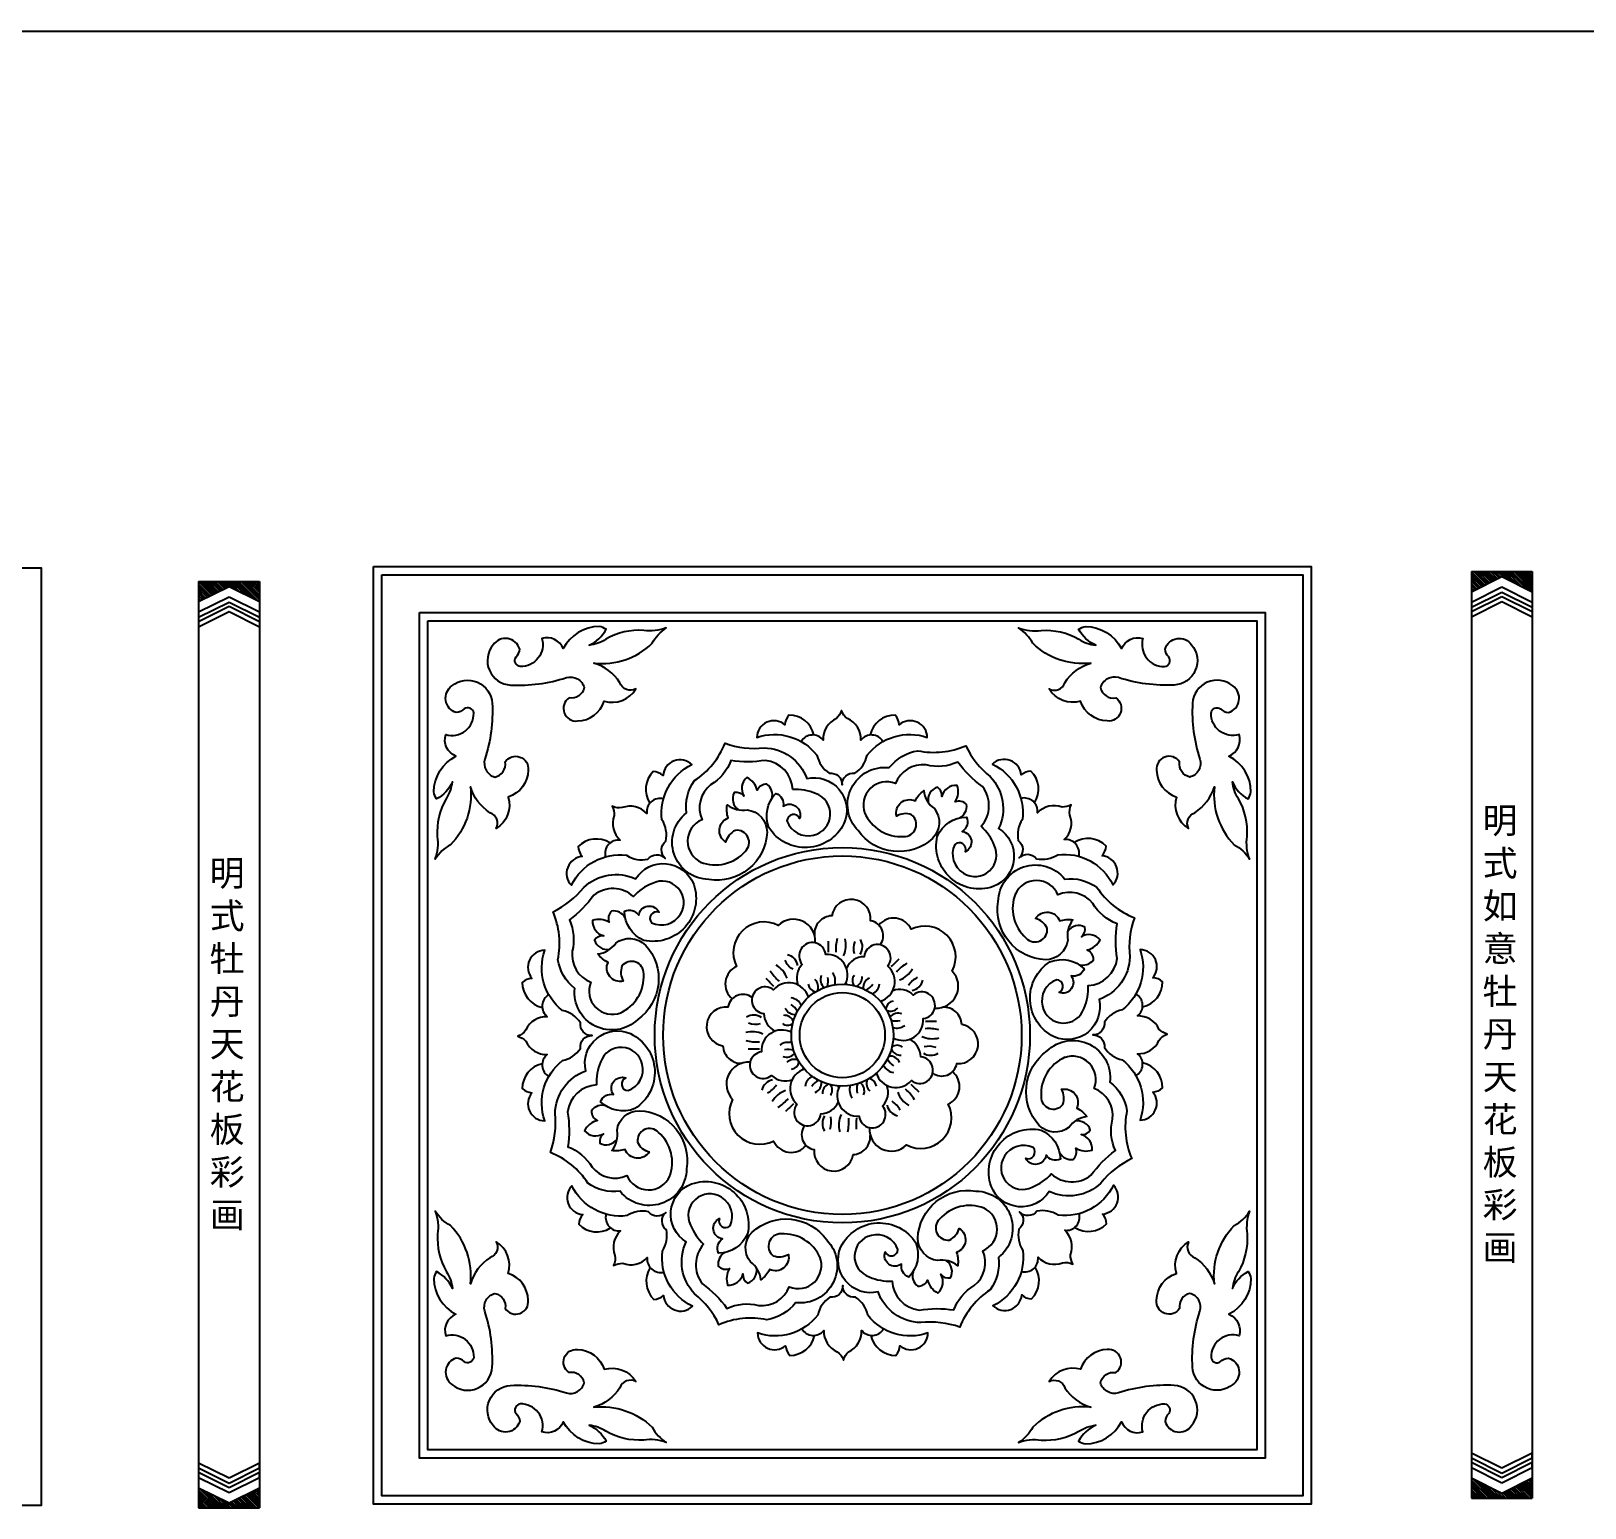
# Model space of a CAD drawing. Extents: x -66030 to 95157, y -13132 to 45879.
# Drawn here: x -29719 to -27863, y 6246 to 8010 of the extents above; entities that cross this region are included whole.
import ezdxf

# ---------------------------------------------------------------- set-up
doc = ezdxf.new("R2010")
doc.units = 0
doc.header["$LTSCALE"] = 100
doc.header["$MEASUREMENT"] = 0
for name, color, linetype in [('3', 11, 'CONTINUOUS'), ('4', 121, 'CONTINUOUS'), ('BH', 21, 'CONTINUOUS'), ('TEXT', 105, 'CONTINUOUS')]:
    doc.layers.add(name, color=color, linetype=linetype)
doc.styles.add('HZ', font='simhei.ttf')

# ---------------------------------------------------------------- blocks, each defined once
blk = doc.blocks.new('A$C7474708E')
at = {"layer": '3'}
for p, q in [((0, 1106.4), (0, 0)), ((0, 1106.4), (0, 1082.4)), ((0, 1106.4), (72.5, 1106.4)), ((0, 1082.4), (36.3, 1100.6)), ((36.3, 1100.6), (72.5, 1082.4)), ((72.5, 1106.4), (72.5, 0)), ((72.5, 1106.4), (72.5, 1082.4)), ((0, 1070), (36.3, 1088.1)), ((0, 1063.8), (36.3, 1081.9)), ((0, 1058.6), (36.3, 1076.8)), ((36.3, 1088.1), (72.5, 1070)), ((36.3, 1081.9), (72.5, 1063.8)), ((36.3, 1076.8), (72.5, 1058.6)), ((0, 1052.4), (36.3, 1070.6)), ((0, 1070), (0, 1063.8)), ((0, 1058.6), (0, 1052.4)), ((36.3, 1070.6), (72.5, 1052.4)), ((72.5, 1070), (72.5, 1063.8)), ((72.5, 1058.6), (72.5, 1052.4)), ((0, 54), (36.3, 35.9)), ((0, 47.8), (36.3, 29.6)), ((0, 42.7), (36.3, 24.5)), ((36.3, 35.9), (72.5, 54)), ((36.3, 29.6), (72.5, 47.8)), ((36.3, 24.5), (72.5, 42.7)), ((72.5, 47.8), (72.5, 54)), ((72.5, 36.4), (72.5, 42.7)), ((0, 36.4), (36.3, 18.3)), ((0, 24), (36.3, 5.9)), ((36.3, 18.3), (72.5, 36.4)), ((36.3, 5.9), (72.5, 24)), ((72.5, 0), (72.5, 24)), ((0, 0), (72.5, 0))]:
    blk.add_line(p, q, dxfattribs=at)
at = {"layer": 'BH'}
for p, q in [((15.8, 1090.3), (0, 1106.2)), ((13.9, 1089.4), (0, 1103.3)), ((12.1, 1088.5), (0, 1100.5)), ((10.2, 1087.5), (0, 1097.7)), ((17.7, 1091.3), (2.6, 1106.4)), ((19.6, 1092.2), (5.4, 1106.4)), ((21.5, 1093.2), (8.2, 1106.4)), ((23.4, 1094.1), (11.1, 1106.4)), ((25.3, 1095.1), (13.9, 1106.4)), ((27.1, 1096), (16.7, 1106.4)), ((29, 1096.9), (19.5, 1106.4)), ((30.9, 1097.9), (22.4, 1106.4)), ((32.8, 1098.8), (25.2, 1106.4)), ((34.7, 1099.8), (28, 1106.4)), ((37.2, 1100.1), (30.9, 1106.4)), ((42.9, 1097.2), (33.7, 1106.4)), ((48.5, 1094.4), (36.5, 1106.4)), ((54.2, 1091.6), (39.3, 1106.4)), ((59.8, 1088.8), (42.2, 1106.4)), ((65.5, 1085.9), (45, 1106.4)), ((71.2, 1083.1), (47.8, 1106.4)), ((72.5, 1084.6), (50.7, 1106.4)), ((72.5, 1087.4), (53.5, 1106.4)), ((72.5, 1090.2), (56.3, 1106.4)), ((72.5, 1093.1), (59.1, 1106.4)), ((72.5, 1095.9), (62, 1106.4)), ((72.5, 1098.7), (64.8, 1106.4)), ((72.5, 1101.5), (67.6, 1106.4)), ((72.5, 1104.4), (70.5, 1106.4)), ((8.3, 1086.6), (0, 1094.9)), ((6.4, 1085.6), (0, 1092)), ((4.5, 1084.7), (0, 1089.2)), ((2.6, 1083.7), (0, 1086.4)), ((0.7, 1082.8), (0, 1083.5)), ((21.3, 0), (0, 21.3)), ((24.1, 0), (0.2, 23.9)), ((26.9, 0), (5.8, 21.1)), ((72.5, 8.2), (61.9, 18.7)), ((72.5, 11), (63.8, 19.7)), ((72.5, 13.8), (65.7, 20.6)), ((72.5, 16.6), (67.6, 21.6)), ((72.5, 19.5), (69.5, 22.5)), ((72.5, 22.3), (71.4, 23.4)), ((18.4, 0), (0, 18.4)), ((15.6, 0), (0, 15.6)), ((12.8, 0), (0, 12.8)), ((9.9, 0), (0, 9.9)), ((7.1, 0), (0, 7.1)), ((4.3, 0), (0, 4.3)), ((1.5, 0), (0, 1.5)), ((29.7, 0), (11.5, 18.3)), ((32.6, 0), (17.2, 15.4)), ((35.4, 0), (22.8, 12.6)), ((38.2, 0), (28.5, 9.8)), ((41.1, 0), (34.1, 6.9)), ((43.9, 0), (37.4, 6.5)), ((46.7, 0), (39.3, 7.4)), ((49.5, 0), (41.2, 8.3)), ((52.4, 0), (43.1, 9.3)), ((55.2, 0), (45, 10.2)), ((58, 0), (46.9, 11.2)), ((60.9, 0), (48.7, 12.1)), ((63.7, 0), (50.6, 13.1)), ((66.5, 0), (52.5, 14)), ((69.3, 0), (54.4, 14.9)), ((72.2, 0), (56.3, 15.9)), ((72.5, 2.5), (58.2, 16.8)), ((72.5, 5.3), (60.1, 17.8))]:
    blk.add_line(p, q, dxfattribs=at)

msp = doc.modelspace()

# ---------------------------------------------------------------- linework, layer by layer
at = {"layer": '3', "color": 2}
msp.add_line((-66009.4, 8010), (95156.9, 8010), dxfattribs=at)
at = {"layer": '4'}
for points in [[(-29300.1, 7360.7), (-28200.1, 7360.7), (-28200.1, 6260.7), (-29300.1, 6260.7)], [(-29255.1, 7315.7), (-28245.1, 7315.7), (-28245.1, 6305.7), (-29255.1, 6305.7)]]:
    msp.add_lwpolyline(points, close=True, dxfattribs=at)
for points in [[(-29040.6, 7298.8, 0.278292), (-29083.4, 7272.4, 0.388733), (-29109, 7284.5, -0.508989), (-29134.8, 7251.1, -0.575764), (-29139.9, 7262.5, 0.184531), (-29135.5, 7271.9, 0.632861), (-29167.2, 7277, 0.616261), (-29146.4, 7228.9, 0.09082), (-29079.8, 7237.8, -0.423292), (-29058.4, 7225.8, -0.409952), (-29076.6, 7213.6, 0.780632), (-29066.4, 7186, 0.320069), (-29034.6, 7209.7, 0.34299), (-28996.9, 7224.3, -0.461295), (-29015.8, 7231.7, 0.176118), (-29046.8, 7255.1, 0.225634), (-28977.4, 7278.8, -0.130889), (-28960.4, 7297.1, -0.128114), (-28987.4, 7294.2, 0.149269), (-29032.5, 7283.7, -0.116061), (-29052.6, 7276.5, 0.168719), (-29032.2, 7295.5, 0.100837)], [(-28459.5, 7298.8, -0.278292), (-28416.7, 7272.4, -0.388733), (-28391.1, 7284.5, 0.508989), (-28365.3, 7251.1, 0.575764), (-28360.2, 7262.5, -0.184531), (-28364.6, 7271.9, -0.632861), (-28332.9, 7277, -0.616261), (-28353.7, 7228.9, -0.09082), (-28420.3, 7237.8, 0.423292), (-28441.7, 7225.8, 0.409952), (-28423.5, 7213.6, -0.780632), (-28433.7, 7186, -0.320069), (-28465.5, 7209.7, -0.34299), (-28503.2, 7224.3, 0.461295), (-28484.3, 7231.7, -0.176118), (-28453.3, 7255.1, -0.225634), (-28522.7, 7278.8, 0.130889), (-28539.7, 7297.1, 0.128114), (-28512.7, 7294.2, -0.149269), (-28467.6, 7283.7, 0.116061), (-28447.5, 7276.5, -0.168719), (-28467.9, 7295.5, -0.100837)], [(-29238.1, 7101.3, -0.278292), (-29211.7, 7144, -0.388733), (-29223.9, 7169.7, 0.508989), (-29190.4, 7195.4, 0.575764), (-29201.9, 7200.5, -0.184531), (-29211.2, 7196.2, -0.632861), (-29216.4, 7227.9, -0.616261), (-29168.3, 7207.1, -0.09082), (-29177.1, 7140.5, 0.423292), (-29165.2, 7119, 0.409952), (-29152.9, 7137.2, -0.780632), (-29125.3, 7127.1, -0.320069), (-29149.1, 7095.2, -0.34299), (-29163.6, 7057.6, 0.461295), (-29171, 7076.5, -0.176118), (-29194.4, 7107.5, -0.225634), (-29218.1, 7038.1, 0.130889), (-29236.4, 7021.1, 0.128114), (-29233.5, 7048.1, -0.149269), (-29223.1, 7093.2, 0.116061), (-29215.9, 7113.3, -0.168719), (-29234.8, 7092.9, -0.100837)], [(-28262, 7101.3, 0.278292), (-28288.4, 7144, 0.388733), (-28276.2, 7169.7, -0.508989), (-28309.7, 7195.4, -0.575764), (-28298.3, 7200.5, 0.184531), (-28288.9, 7196.2, 0.632861), (-28283.8, 7227.9, 0.616261), (-28331.9, 7207.1, 0.09082), (-28323, 7140.5, -0.423292), (-28334.9, 7119, -0.409952), (-28347.2, 7137.2, 0.780632), (-28374.8, 7127.1, 0.320069), (-28351, 7095.2, 0.34299), (-28336.5, 7057.6, -0.461295), (-28329.1, 7076.5, 0.176118), (-28305.7, 7107.5, 0.225634), (-28282, 7038.1, -0.130889), (-28263.7, 7021.1, -0.128114), (-28266.6, 7048.1, 0.149269), (-28277, 7093.2, -0.116061), (-28284.2, 7113.3, 0.168719), (-28265.3, 7092.9, 0.100837)], [(-29238.1, 6520.2, 0.278292), (-29211.7, 6477.4, 0.388733), (-29223.9, 6451.7, -0.508989), (-29190.4, 6426, -0.575764), (-29201.9, 6420.9, 0.184531), (-29211.2, 6425.2, 0.632861), (-29216.4, 6393.5, 0.616261), (-29168.3, 6414.3, 0.09082), (-29177.1, 6481, -0.423292), (-29165.2, 6502.4, -0.409952), (-29152.9, 6484.2, 0.780632), (-29125.3, 6494.3, 0.320069), (-29149.1, 6526.2, 0.34299), (-29163.6, 6563.9, -0.461295), (-29171, 6545, 0.176118), (-29194.4, 6513.9, 0.225634), (-29218.1, 6583.3, -0.130889), (-29236.4, 6600.4, -0.128114), (-29233.5, 6573.4, 0.149269), (-29223.1, 6528.3, -0.116061), (-29215.9, 6508.2, 0.168719), (-29234.8, 6528.5, 0.100837)], [(-28262, 6520.2, -0.278292), (-28288.4, 6477.4, -0.388733), (-28276.2, 6451.7, 0.508989), (-28309.7, 6426, 0.575764), (-28298.3, 6420.9, -0.184531), (-28288.9, 6425.2, -0.632861), (-28283.8, 6393.5, -0.616261), (-28331.9, 6414.3, -0.09082), (-28323, 6481, 0.423292), (-28334.9, 6502.4, 0.409952), (-28347.2, 6484.2, -0.780632), (-28374.8, 6494.3, -0.320069), (-28351, 6526.2, -0.34299), (-28336.5, 6563.9, 0.461295), (-28329.1, 6545, -0.176118), (-28305.7, 6513.9, -0.225634), (-28282, 6583.3, 0.130889), (-28263.7, 6600.4, 0.128114), (-28266.6, 6573.4, -0.149269), (-28277, 6528.3, 0.116061), (-28284.2, 6508.2, -0.168719), (-28265.3, 6528.5, -0.100837)], [(-29040.6, 6322.7, -0.278292), (-29083.4, 6349, -0.388733), (-29109, 6336.9, 0.508989), (-29134.8, 6370.4, 0.575764), (-29139.9, 6358.9, -0.184531), (-29135.5, 6349.5, -0.632861), (-29167.2, 6344.4, -0.616261), (-29146.4, 6392.5, -0.09082), (-29079.8, 6383.6, 0.423292), (-29058.4, 6395.6, 0.409952), (-29076.6, 6407.8, -0.780632), (-29066.4, 6435.4, -0.320069), (-29034.6, 6411.7, -0.34299), (-28996.9, 6397.1, 0.461295), (-29015.8, 6389.7, -0.176118), (-29046.8, 6366.3, -0.225634), (-28977.4, 6342.6, 0.130889), (-28960.4, 6324.3, 0.128114), (-28987.4, 6327.2, -0.149269), (-29032.5, 6337.7, 0.116061), (-29052.6, 6344.9, -0.168719), (-29032.2, 6325.9, -0.100837)], [(-28459.5, 6322.7, 0.278292), (-28416.7, 6349, 0.388733), (-28391.1, 6336.9, -0.508989), (-28365.3, 6370.4, -0.575764), (-28360.2, 6358.9, 0.184531), (-28364.6, 6349.5, 0.632861), (-28332.9, 6344.4, 0.616261), (-28353.7, 6392.5, 0.09082), (-28420.3, 6383.6, -0.423292), (-28441.7, 6395.6, -0.409952), (-28423.5, 6407.8, 0.780632), (-28433.7, 6435.4, 0.320069), (-28465.5, 6411.7, 0.34299), (-28503.2, 6397.1, -0.461295), (-28484.3, 6389.7, 0.176118), (-28453.3, 6366.3, 0.225634), (-28522.7, 6342.6, -0.130889), (-28539.7, 6324.3, -0.128114), (-28512.7, 6327.2, 0.149269), (-28467.6, 6337.7, -0.116061), (-28447.5, 6344.9, 0.168719), (-28467.9, 6325.9, 0.100837)]]:
    msp.add_lwpolyline(points, format="xyb", close=True, dxfattribs=at)
for points in [[(-28784, 7169.3, 0.354689), (-28813.9, 7193.1, 0.162397), (-28818.8, 7181.5, 0.631118), (-28852.3, 7166.3, -0.321554), (-28780.4, 7145, 0.196216), (-28765.7, 7123.6, -0.466109), (-28750.5, 7109.6, -0.466109), (-28735.2, 7123.6, 0.196216), (-28720.6, 7145, -0.321554), (-28648.6, 7166.3, 0.631118), (-28682.2, 7181.5, 0.162397), (-28687.1, 7193.1, 0.354689), (-28716.9, 7169.3)], [(-28701.6, 7161.4, 0.529444), (-28727.9, 7163.2, 0.30782), (-28743.8, 7188.8, -0.174199), (-28751.3, 7198.6, -0.113748), (-28757.2, 7188.8, 0.30782), (-28773, 7163.2, 0.529444), (-28799.3, 7161.4)], [(-28919.4, 7017.4, 0.316442), (-28866.1, 7030.3, 0.729923), (-28877.9, 7055.4, 0.219834), (-28889.5, 7041.4, -0.620947), (-28886.5, 7070.2, -0.114711), (-28887.8, 7086, 0.216259), (-28863.8, 7079.9, -0.382162), (-28840.1, 7053.1, -0.449966), (-28909.6, 6996.8, -0.706444), (-28936.4, 7076.2, -0.192436), (-28926.6, 7114.8, 0.153042), (-28890.2, 7159.4, 0.112611), (-28843.6, 7153.9, -0.311733), (-28792.7, 7117.3, -0.617849), (-28748.2, 7063.6, -0.585689), (-28837.8, 7058.7, -0.29472), (-28829.5, 7099.5, -0.377604), (-28820.8, 7084.1, -0.744689), (-28801.1, 7069.5, 0.796568), (-28816.3, 7066.7, 0.385556), (-28784.7, 7049.7, 0.760347), (-28782.2, 7099.4, 0.114436), (-28809.3, 7104.3, 0.362018), (-28841.8, 7139, -0.080737), (-28883.2, 7138.8, -0.170967), (-28907.4, 7109.8, 0.343309), (-28917.7, 7068.1, 0.659847), (-28918.3, 7016.9)], [(-28723.6, 7076.6, 0.316442), (-28676.9, 7048, 0.729923), (-28667.4, 7074.1, 0.219834), (-28685.5, 7072.4, -0.620947), (-28663.1, 7090.7, -0.114711), (-28652.8, 7102.8, 0.216259), (-28640.2, 7081.4, -0.382162), (-28642.3, 7045.8, -0.449966), (-28731.3, 7055.1, -0.706444), (-28694.1, 7130.3, -0.192436), (-28659.9, 7150.5, 0.153042), (-28602.6, 7156.4, 0.112611), (-28573.5, 7119.6, -0.311733), (-28563.4, 7057.6, -0.617849), (-28569.9, 6988.2, -0.585689), (-28636.7, 7048.1, -0.29472), (-28602, 7071.1, -0.377604), (-28606.8, 7054, -0.744689), (-28603.2, 7029.8, 0.796568), (-28615.8, 7038.6, 0.385556), (-28605.5, 7004.2, 0.760347), (-28568.7, 7037.6, 0.114436), (-28584.3, 7060.2, 0.362018), (-28582.8, 7107.7, -0.080737), (-28612.3, 7136.9, -0.170967), (-28649.9, 7133.5, 0.343309), (-28686.6, 7111.3, 0.659847), (-28723.2, 7075.5)], [(-29027.7, 7040.3, 0.354689), (-29065.6, 7036, 0.162397), (-29060.8, 7024.3, 0.631118), (-29073.8, 6989.8, -0.321554), (-29007.8, 7025.6, 0.196216), (-28982.4, 7020.9, -0.466109), (-28961.7, 7021.8, -0.466109), (-28960.9, 7042.5, 0.196216), (-28965.6, 7067.9, -0.321554), (-28929.8, 7133.9, 0.631118), (-28964.3, 7120.9, 0.162397), (-28975.9, 7125.6, 0.354689), (-28980.2, 7087.7)], [(-28520.5, 7088.3, 0.354689), (-28524.8, 7126.2, 0.162397), (-28536.4, 7121.5, 0.631118), (-28570.9, 7134.5, -0.321554), (-28535.1, 7068.5, 0.196216), (-28539.9, 7043.1, -0.466109), (-28539, 7022.4, -0.466109), (-28518.3, 7021.5, 0.196216), (-28492.9, 7026.2, -0.321554), (-28426.9, 6990.4, 0.631118), (-28439.9, 7024.9, 0.162397), (-28435.1, 7036.6, 0.354689), (-28473.1, 7040.9)], [(-28834.4, 7093.2, 0.316765), (-28840.2, 7110.6, 0.300605), (-28851.8, 7103.2, 0.22173), (-28864.1, 7118.6, 0.369612), (-28867.6, 7096.2, 0.287502), (-28879.2, 7100.4, 0.378462), (-28874.1, 7079.8)], [(-28609.9, 7070.2, 0.316765), (-28601.7, 7086.4, 0.300605), (-28615.2, 7089.5, 0.22173), (-28613, 7109.1, 0.369612), (-28631.3, 7095.7, 0.287502), (-28636.6, 7106.9, 0.378462), (-28647.5, 7088.7)], [(-28963.8, 7092.9, 0.529444), (-28983.7, 7075.6, 0.30782), (-29013, 7082.5, -0.174199), (-29025.2, 7084.1, -0.113748), (-29022.5, 7073, 0.30782), (-29015.6, 7043.7, 0.529444), (-29032.9, 7023.9)], [(-28467.8, 7024.5, 0.529444), (-28485.1, 7044.3, 0.30782), (-28478.2, 7073.6, -0.174199), (-28476.7, 7085.9, -0.113748), (-28487.7, 7083.1, 0.30782), (-28517, 7076.2, 0.529444), (-28536.9, 7093.5)], [(-29015.9, 6837.1, 0.316442), (-28987.4, 6883.9, 0.729923), (-29013.4, 6893.3, 0.219834), (-29011.8, 6875.3, -0.620947), (-29030, 6897.7, -0.114711), (-29042.2, 6907.9, 0.216259), (-29020.8, 6920.6, -0.382162), (-28985.2, 6918.4, -0.449966), (-28994.5, 6829.5, -0.706444), (-29069.6, 6866.7, -0.192436), (-29089.9, 6900.9, 0.153042), (-29095.7, 6958.2, 0.112611), (-29058.9, 6987.2, -0.311733), (-28997, 6997.3, -0.617849), (-28927.6, 6990.9, -0.585689), (-28987.4, 6924, -0.29472), (-29010.4, 6958.8, -0.377604), (-28993.4, 6953.9, -0.744689), (-28969.1, 6957.6, 0.796568), (-28977.9, 6944.9, 0.385556), (-28943.5, 6955.2, 0.760347), (-28976.9, 6992.1, 0.114436), (-28999.6, 6976.4, 0.362018), (-29047, 6978, -0.080737), (-29076.2, 6948.5, -0.170967), (-29072.8, 6910.9, 0.343309), (-29050.6, 6874.2, 0.659847), (-29014.8, 6837.6)], [(-28543.4, 6980, 0.316442), (-28530.5, 6926.8, 0.729923), (-28505.4, 6938.5, 0.219834), (-28519.3, 6950.1, -0.620947), (-28490.6, 6947.2, -0.114711), (-28474.7, 6948.5, 0.216259), (-28480.9, 6924.4, -0.382162), (-28507.6, 6900.8, -0.449966), (-28563.9, 6970.3, -0.706444), (-28484.5, 6997.1, -0.192436), (-28446, 6987.3, 0.153042), (-28401.3, 6950.9, 0.112611), (-28406.8, 6904.3, -0.311733), (-28443.5, 6853.4, -0.617849), (-28497.1, 6808.8, -0.585689), (-28502.1, 6898.4, -0.29472), (-28461.2, 6890.1, -0.377604), (-28476.7, 6881.5, -0.744689), (-28491.3, 6861.7, 0.796568), (-28494, 6876.9, 0.385556), (-28511, 6845.3, 0.760347), (-28461.4, 6842.9, 0.114436), (-28456.4, 6870, 0.362018), (-28421.8, 6902.4, -0.080737), (-28422, 6943.9, -0.170967), (-28451, 6968.1, 0.343309), (-28492.6, 6978.3, 0.659847), (-28543.8, 6978.9)], [(-28705, 6918.5, 0.56329), (-28716.3, 6947.4, 0.964213), (-28762.8, 6953.3, 0.416507), (-28783.5, 6930.6)], [(-29009.5, 6950.8, 0.316765), (-29025.8, 6959, 0.300605), (-29028.8, 6945.6, 0.22173), (-29048.4, 6947.8, 0.369612), (-29035.1, 6929.4, 0.287502), (-29046.2, 6924.2, 0.378462), (-29028, 6913.3)], [(-28782.4, 6921.4, 0.684174), (-28826.7, 6941.8, 0.726488), (-28876.5, 6892.9, 0.553577), (-28881.6, 6854.2, 0.553577)], [(-28639.4, 6843, 0.684174), (-28618.9, 6887.3, 0.726488), (-28667.9, 6937.2, 0.553577), (-28706.6, 6942.3, 0.553577)], [(-28467.5, 6895.1, 0.316765), (-28450.2, 6900.8, 0.300605), (-28457.6, 6912.5, 0.22173), (-28442.1, 6924.8, 0.369612), (-28464.6, 6928.3, 0.287502), (-28460.4, 6939.9, 0.378462), (-28480.9, 6934.7)], [(-29108.7, 6776.7, 0.354689), (-29132.4, 6746.9, 0.162397), (-29120.9, 6742, 0.631118), (-29105.6, 6708.5, -0.321554), (-29084.3, 6780.4, 0.196216), (-29063, 6795, -0.466109), (-29049, 6810.3, -0.466109), (-29063, 6825.5, 0.196216), (-29084.3, 6840.2, -0.321554), (-29105.6, 6912.1, 0.631118), (-29120.9, 6878.6, 0.162397), (-29132.4, 6873.7, 0.354689), (-29108.7, 6843.8)], [(-28746.6, 6871.5, 0.583956), (-28770, 6907.3, 1.336899), (-28798.1, 6895.3, 0.290723), (-28803.1, 6870.8, 0.290723)], [(-28704.6, 6851.3, 0.583956), (-28695.8, 6893.1, 1.336899), (-28724.2, 6904.5, 0.290723), (-28745.1, 6890.7, 0.290723)], [(-28391.4, 6844.7, 0.354689), (-28367.7, 6874.6, 0.162397), (-28379.2, 6879.4, 0.631118), (-28394.5, 6913, -0.321554), (-28415.8, 6841, 0.196216), (-28437.1, 6826.4, -0.466109), (-28451.1, 6811.1, -0.466109), (-28437.1, 6795.9, 0.196216), (-28415.8, 6781.3, -0.321554), (-28394.5, 6709.3, 0.631118), (-28379.2, 6742.8, 0.162397), (-28367.7, 6747.7, 0.354689), (-28391.4, 6777.6)], [(-28790.6, 6856.2, 0.583956), (-28832.4, 6865, 1.336899), (-28843.8, 6836.6, 0.290723), (-28830, 6815.6, 0.290723)], [(-28745.8, 6873.2, 0.020329), (-28745.1, 6871.4)], [(-29100.7, 6859.1, 0.529444), (-29102.6, 6832.8, 0.30782), (-29128.2, 6817, -0.174199), (-29137.9, 6809.5, -0.113748), (-29128.2, 6803.6, 0.30782), (-29102.6, 6787.7, 0.529444), (-29100.7, 6761.4)], [(-28857.9, 6855.8, 0.56329), (-28886.7, 6844.4, 0.964213), (-28892.7, 6798, 0.416507), (-28870, 6777.3)], [(-28791.2, 6857.9, 0.020329), (-28789.5, 6857.1)], [(-28702.9, 6851.9, 0.020329), (-28703.6, 6850.1)], [(-28689.2, 6807.3, 0.583956), (-28653.4, 6830.6, 1.336899), (-28665.5, 6858.7, 0.290723), (-28690, 6863.8, 0.290723)], [(-28399.4, 6762.3, 0.529444), (-28397.5, 6788.6, 0.30782), (-28371.9, 6804.4, -0.174199), (-28362.2, 6812, -0.113748), (-28371.9, 6817.8, 0.30782), (-28397.5, 6833.7, 0.529444), (-28399.4, 6860)], [(-28642.2, 6765.6, 0.56329), (-28613.4, 6777, 0.964213), (-28607.4, 6823.4, 0.416507), (-28630.1, 6844.1)], [(-28956.7, 6641.4, 0.316442), (-28969.6, 6694.6, 0.729923), (-28994.7, 6682.9, 0.219834), (-28980.8, 6671.3, -0.620947), (-29009.5, 6674.3, -0.114711), (-29025.4, 6672.9, 0.216259), (-29019.2, 6697, -0.382162), (-28992.5, 6720.6, -0.449966), (-28936.2, 6651.2, -0.706444), (-29015.6, 6624.3, -0.192436), (-29054.1, 6634.2, 0.153042), (-29098.8, 6670.5, 0.112611), (-29093.3, 6717.1, -0.311733), (-29056.6, 6768.1, -0.617849), (-29003, 6812.6, -0.585689), (-28998, 6723, -0.29472), (-29038.9, 6731.3, -0.377604), (-29023.4, 6739.9, -0.744689), (-29008.8, 6759.7, 0.796568), (-29006.1, 6744.5, 0.385556), (-28989.1, 6776.1, 0.760347), (-29038.8, 6778.5, 0.114436), (-29043.7, 6751.4, 0.362018), (-29078.3, 6719, -0.080737), (-29078.1, 6677.5, -0.170967), (-29049.1, 6653.3, 0.343309), (-29007.5, 6643.1, 0.659847), (-28956.3, 6642.5)], [(-28810.9, 6814.2, 0.583956), (-28846.7, 6790.8, 1.336899), (-28834.6, 6762.7, 0.290723), (-28810.1, 6757.6, 0.290723)], [(-28812.5, 6814.9, 0.020329), (-28810.8, 6815.7)], [(-28709.5, 6765.3, 0.583956), (-28667.7, 6756.5, 1.336899), (-28656.3, 6784.9, 0.290723), (-28670.1, 6805.8, 0.290723)], [(-28687.6, 6806.5, 0.020329), (-28689.3, 6805.8)], [(-28484.2, 6784.3, 0.316442), (-28512.7, 6737.5, 0.729923), (-28486.7, 6728.1, 0.219834), (-28488.3, 6746.1, -0.620947), (-28470.1, 6723.7, -0.114711), (-28457.9, 6713.5, 0.216259), (-28479.3, 6700.8, -0.382162), (-28514.9, 6703, -0.449966), (-28505.6, 6791.9, -0.706444), (-28430.5, 6754.7, -0.192436), (-28410.2, 6720.6, 0.153042), (-28404.4, 6663.3, 0.112611), (-28441.2, 6634.2, -0.311733), (-28503.1, 6624.1, -0.617849), (-28572.5, 6630.5, -0.585689), (-28512.7, 6697.4, -0.29472), (-28489.7, 6662.6, -0.377604), (-28506.7, 6667.5, -0.744689), (-28531, 6663.8, 0.796568), (-28522.2, 6676.5, 0.385556), (-28556.6, 6666.2, 0.760347), (-28523.2, 6629.3, 0.114436), (-28500.5, 6645, 0.362018), (-28453.1, 6643.4, -0.080737), (-28423.9, 6672.9, -0.170967), (-28427.3, 6710.5, 0.343309), (-28449.5, 6747.2, 0.659847), (-28485.3, 6783.8)], [(-28860.7, 6778.4, 0.684174), (-28881.2, 6734.1, 0.726488), (-28832.2, 6684.3, 0.553577), (-28793.5, 6679.1, 0.553577)], [(-28795.5, 6770.1, 0.583956), (-28804.3, 6728.3, 1.336899), (-28775.9, 6717, 0.290723), (-28755, 6730.7, 0.290723)], [(-28797.2, 6769.5, 0.020329), (-28796.5, 6771.3)], [(-28717.7, 6700, 0.684174), (-28673.4, 6679.6, 0.726488), (-28623.6, 6728.5, 0.553577), (-28618.5, 6767.2, 0.553577)], [(-28708.9, 6763.5, 0.020329), (-28710.6, 6764.3)], [(-28753.5, 6749.9, 0.583956), (-28730.2, 6714.1, 1.336899), (-28702, 6726.1, 0.290723), (-28697, 6750.7, 0.290723)], [(-28754.3, 6748.2, 0.020329), (-28755, 6750)], [(-29032.6, 6726.3, 0.316765), (-29049.9, 6720.6, 0.300605), (-29042.5, 6708.9, 0.22173), (-29058, 6696.7, 0.369612), (-29035.5, 6693.1, 0.287502), (-29039.7, 6681.6, 0.378462), (-29019.2, 6686.7)], [(-28795.1, 6702.9, 0.56329), (-28783.8, 6674.1, 0.964213), (-28737.3, 6668.1, 0.416507), (-28716.7, 6690.8)], [(-28490.6, 6670.6, 0.316765), (-28474.3, 6662.4, 0.300605), (-28471.3, 6675.9, 0.22173), (-28451.7, 6673.6, 0.369612), (-28465, 6692, 0.287502), (-28453.9, 6697.2, 0.378462), (-28472.1, 6708.1)], [(-28979.6, 6533.1, 0.354689), (-28975.3, 6495.2, 0.162397), (-28963.7, 6499.9, 0.631118), (-28929.2, 6487, -0.321554), (-28965, 6552.9, 0.196216), (-28960.3, 6578.4, -0.466109), (-28961.1, 6599, -0.466109), (-28981.8, 6599.9, 0.196216), (-29007.2, 6595.2, -0.321554), (-29073.2, 6631, 0.631118), (-29060.2, 6596.5, 0.162397), (-29065, 6584.9, 0.354689), (-29027.1, 6580.5)], [(-28776.5, 6544.8, 0.316442), (-28823.2, 6573.4, 0.729923), (-28832.7, 6547.3, 0.219834), (-28814.6, 6549, -0.620947), (-28837, 6530.8, -0.114711), (-28847.3, 6518.6, 0.216259), (-28859.9, 6540, -0.382162), (-28857.8, 6575.6, -0.449966), (-28768.8, 6566.3, -0.706444), (-28806, 6491.2, -0.192436), (-28840.2, 6470.9, 0.153042), (-28897.5, 6465, 0.112611), (-28926.6, 6501.9, -0.311733), (-28936.7, 6563.8, -0.617849), (-28930.2, 6633.2, -0.585689), (-28863.4, 6573.3, -0.29472), (-28898.1, 6550.3, -0.377604), (-28893.3, 6567.4, -0.744689), (-28896.9, 6591.7, 0.796568), (-28884.3, 6582.9, 0.385556), (-28894.6, 6617.2, 0.760347), (-28931.4, 6583.8, 0.114436), (-28915.8, 6561.2, 0.362018), (-28917.3, 6513.7, -0.080737), (-28887.9, 6484.5, -0.170967), (-28850.2, 6488, 0.343309), (-28813.6, 6510.2, 0.659847), (-28776.9, 6545.9)], [(-28472.5, 6581.1, 0.354689), (-28434.5, 6585.5, 0.162397), (-28439.3, 6597.1, 0.631118), (-28426.3, 6631.6, -0.321554), (-28492.3, 6595.8, 0.196216), (-28517.7, 6600.5, -0.466109), (-28538.4, 6599.6, -0.466109), (-28539.3, 6579, 0.196216), (-28534.5, 6553.5, -0.321554), (-28570.3, 6487.6, 0.631118), (-28535.8, 6500.5, 0.162397), (-28524.2, 6495.8, 0.354689), (-28519.9, 6533.7)], [(-28580.7, 6604, 0.316442), (-28634, 6591.1, 0.729923), (-28622.2, 6566.1, 0.219834), (-28610.6, 6580, -0.620947), (-28613.6, 6551.3, -0.114711), (-28612.3, 6535.4, 0.216259), (-28636.3, 6541.6, -0.382162), (-28660, 6568.3, -0.449966), (-28590.5, 6624.6, -0.706444), (-28563.7, 6545.2, -0.192436), (-28573.5, 6506.7, 0.153042), (-28609.9, 6462, 0.112611), (-28656.5, 6467.5, -0.311733), (-28707.4, 6504.2, -0.617849), (-28751.9, 6557.8, -0.585689), (-28662.3, 6562.7, -0.29472), (-28670.7, 6521.9, -0.377604), (-28679.3, 6537.4, -0.744689), (-28699, 6552, 0.796568), (-28683.8, 6554.7, 0.385556), (-28715.4, 6571.7, 0.760347), (-28717.9, 6522, 0.114436), (-28690.8, 6517.1, 0.362018), (-28658.3, 6482.4, -0.080737), (-28616.9, 6482.6, -0.170967), (-28592.7, 6511.7, 0.343309), (-28582.4, 6553.3, 0.659847), (-28581.8, 6604.5)], [(-29032.3, 6597, 0.529444), (-29015, 6577.1, 0.30782), (-29021.9, 6547.8, -0.174199), (-29023.4, 6535.6, -0.113748), (-29012.4, 6538.3, 0.30782), (-28983.1, 6545.2, 0.529444), (-28963.2, 6527.9)], [(-28536.3, 6528.5, 0.529444), (-28516.4, 6545.8, 0.30782), (-28487.1, 6538.9, -0.174199), (-28474.9, 6537.3, -0.113748), (-28477.6, 6548.4, 0.30782), (-28484.5, 6577.7, 0.529444), (-28467.2, 6597.6)], [(-28890.2, 6551.3, 0.316765), (-28898.4, 6535, 0.300605), (-28884.9, 6531.9, 0.22173), (-28887.2, 6512.3, 0.369612), (-28868.8, 6525.7, 0.287502), (-28863.5, 6514.6, 0.378462), (-28852.6, 6532.7)], [(-28665.7, 6528.2, 0.316765), (-28660, 6510.9, 0.300605), (-28648.3, 6518.2, 0.22173), (-28636, 6502.8, 0.369612), (-28632.5, 6525.2, 0.287502), (-28620.9, 6521, 0.378462), (-28626, 6541.6)], [(-28716.1, 6452.1, 0.354689), (-28686.2, 6428.3, 0.162397), (-28681.3, 6439.9, 0.631118), (-28647.8, 6455.1, -0.321554), (-28719.7, 6476.5, 0.196216), (-28734.4, 6497.8, -0.466109), (-28749.6, 6511.8, -0.466109), (-28764.9, 6497.8, 0.196216), (-28779.5, 6476.5, -0.321554), (-28851.5, 6455.1, 0.631118), (-28817.9, 6439.9, 0.162397), (-28813, 6428.3, 0.354689), (-28783.2, 6452.1)], [(-28798.5, 6460, 0.529444), (-28772.2, 6458.2, 0.30782), (-28756.3, 6432.6, -0.174199), (-28748.8, 6422.8, -0.113748), (-28742.9, 6432.6, 0.30782), (-28727.1, 6458.2, 0.529444), (-28700.8, 6460)]]:
    msp.add_lwpolyline(points, format="xyb", dxfattribs=at)
for radius in [224.1, 214.1, 60.9, 50.9]:
    msp.add_circle((-28750.1, 6810.7), radius, dxfattribs=at)
for centre, radius, start, end in [((-29210.2, 6920.7), 443.6, 358.5952, 0.3053), ((-28709, 6914), 48.9, 165.718, 184.9674), ((-28776.2, 6918.2), 30.4, 335.4553, 14.8886), ((-28742.7, 6916.5), 16.6, 326.9791, 31.3428), ((-28819.6, 6890.7), 16.6, 11.9791, 76.3428), ((-28711, 6914.2), 25.8, 160.5531, 193.1449), ((-28794.1, 6912.7), 48.9, 210.718, 229.9674), ((-28844.6, 6868.2), 30.4, 20.4553, 59.8886), ((-28795.7, 6911.5), 25.8, 205.5531, 238.1449), ((-28997.6, 7213.9), 443.6, 313.5952, 315.3053), ((-28648, 6854.7), 48.9, 120.718, 139.9674), ((-28692.6, 6905.2), 30.4, 290.4553, 329.8886), ((-29153.2, 6563.1), 443.6, 43.5952, 45.3053), ((-28780.8, 6872.6), 10, 186.2474, 263.0637), ((-28790.7, 6868.3), 11.8, 338.3481, 48.1653), ((-28764, 6877.3), 12.3, 158.022, 231.3239), ((-28789.9, 6875.4), 22.8, 343.5604, 11.082), ((-28774.6, 6875.7), 16.1, 342.6835, 37.0909), ((-28728, 6876.2), 10, 141.2474, 218.0637), ((-28738.1, 6880.2), 11.8, 293.3481, 3.1653), ((-28712.9, 6867.6), 12.3, 113.022, 186.3239), ((-28732.5, 6884.6), 22.8, 298.5604, 326.082), ((-28721.5, 6874.1), 16.1, 297.6835, 352.0909), ((-28649.3, 6856.3), 25.8, 115.5531, 148.1449), ((-28670.1, 6880.3), 16.6, 281.9791, 346.3428), ((-28813.4, 6839.3), 16.1, 27.6835, 82.0909), ((-28688.2, 6841.4), 10, 96.2474, 173.0637), ((-28855.8, 6818.1), 16.6, 56.9791, 121.3428), ((-28819.5, 6822.7), 11.8, 23.3481, 93.1653), ((-28807, 6847.9), 12.3, 203.022, 276.3239), ((-28823.9, 6828.3), 22.8, 28.5604, 56.082), ((-28692.5, 6851.3), 11.8, 248.3481, 318.1653), ((-28683.5, 6824.7), 12.3, 68.022, 141.3239), ((-28857.6, 6784.5), 30.4, 65.4553, 104.8886), ((-28853.6, 6849.7), 25.8, 250.5531, 283.1449), ((-28815.5, 6832.7), 10, 231.2474, 308.0637), ((-28685.4, 6850.5), 22.8, 253.5604, 281.082), ((-28685, 6835.3), 16.1, 252.6835, 307.0909), ((-28646.8, 6769.7), 48.9, 75.718, 94.9674), ((-28640, 7270.9), 443.6, 268.5952, 270.3053), ((-28853.3, 6851.7), 48.9, 255.718, 274.9674), ((-28860.1, 6350.6), 443.6, 88.5952, 90.3053), ((-28815.1, 6786.1), 16.1, 72.6835, 127.0909), ((-28814.7, 6770.9), 22.8, 73.5604, 101.082), ((-28680.6, 6798.7), 11.8, 203.3481, 273.1653), ((-28684.6, 6788.7), 10, 51.2474, 128.0637), ((-28642.5, 6836.9), 30.4, 245.4553, 284.8886), ((-28646.5, 6771.7), 25.8, 70.5531, 103.1449), ((-28816.6, 6796.8), 12.3, 248.022, 321.3239), ((-28807.7, 6770.1), 11.8, 68.3481, 138.1653), ((-28811.9, 6780), 10, 276.2474, 353.0637), ((-28686.7, 6782.1), 16.1, 207.6835, 262.0909), ((-28676.2, 6793.1), 22.8, 208.5604, 236.082), ((-28693.1, 6773.5), 12.3, 23.022, 96.3239), ((-28644.3, 6803.3), 16.6, 236.9791, 301.3428), ((-28830.1, 6741.2), 16.6, 101.9791, 166.3428), ((-28778.6, 6747.4), 16.1, 117.6835, 172.0909), ((-28767.6, 6736.8), 22.8, 118.5604, 146.082), ((-28709.4, 6753.1), 11.8, 158.3481, 228.1653), ((-28719.4, 6748.9), 10, 6.2474, 83.0637), ((-28850.8, 6765.1), 25.8, 295.5531, 328.1449), ((-28807.5, 6716.2), 30.4, 110.4553, 149.8886), ((-28787.3, 6753.8), 12.3, 293.022, 6.3239), ((-28762.1, 6741.3), 11.8, 113.3481, 183.1653), ((-28772.1, 6745.3), 10, 321.2474, 38.0637), ((-28725.5, 6745.7), 16.1, 162.6835, 217.0909), ((-28710.2, 6746), 22.8, 163.5604, 191.082), ((-28736.1, 6744.2), 12.3, 338.022, 51.3239), ((-28655.5, 6753.2), 30.4, 200.4553, 239.8886), ((-28706, 6708.7), 48.9, 30.718, 49.9674), ((-28346.9, 7058.3), 443.6, 223.5952, 225.3053), ((-28852.1, 6766.7), 48.9, 300.718, 319.9674), ((-28502.5, 6407.5), 443.6, 133.5952, 135.3053), ((-28680.5, 6730.7), 16.6, 191.9791, 256.3428), ((-28704.4, 6709.9), 25.8, 25.5531, 58.1449), ((-28757.4, 6705), 16.6, 146.9791, 211.3428), ((-28789.1, 6707.2), 25.8, 340.5531, 13.1449), ((-28723.9, 6703.2), 30.4, 155.4553, 194.8886), ((-28791.1, 6707.5), 48.9, 345.718, 4.9674), ((-28289.9, 6700.7), 443.6, 178.5952, 180.3053)]:
    msp.add_arc(centre, radius, start, end, dxfattribs=at)
at = {"layer": 'TEXT'}
for points in [[(-30827.1, 7368.9), (-29707.1, 7368.9), (-29707.1, 6248.9), (-30827.1, 6248.9)], [(-29310.1, 7370.7), (-28190.1, 7370.7), (-28190.1, 6250.7), (-29310.1, 6250.7)], [(-29245.1, 7305.7), (-28255.1, 7305.7), (-28255.1, 6315.7), (-29245.1, 6315.7)]]:
    msp.add_lwpolyline(points, close=True, dxfattribs=at)

# ---------------------------------------------------------------- block references
at = {"layer": '4'}
for p in [(-29519, 6246.2), (-27998.5, 6258)]:
    msp.add_blockref('A$C7474708E', p, dxfattribs=at)

# ---------------------------------------------------------------- texts
at = {"layer": 'TEXT', "char_height": 30.6, "attachment_point": 4, "style": 'HZ'}
for s, insert in [('明\\P式\\P如\\P意\\P牡\\P丹\\P天\\P花\\P板\\P彩\\P画', (-27985.3, 6810.6)), ('明\\P式\\P牡\\P丹\\P天\\P花\\P板\\P彩\\P画', (-29505.8, 6798.7))]:
    msp.add_mtext(s, dxfattribs=dict(at, insert=insert))

doc.saveas('drawing.dxf')
